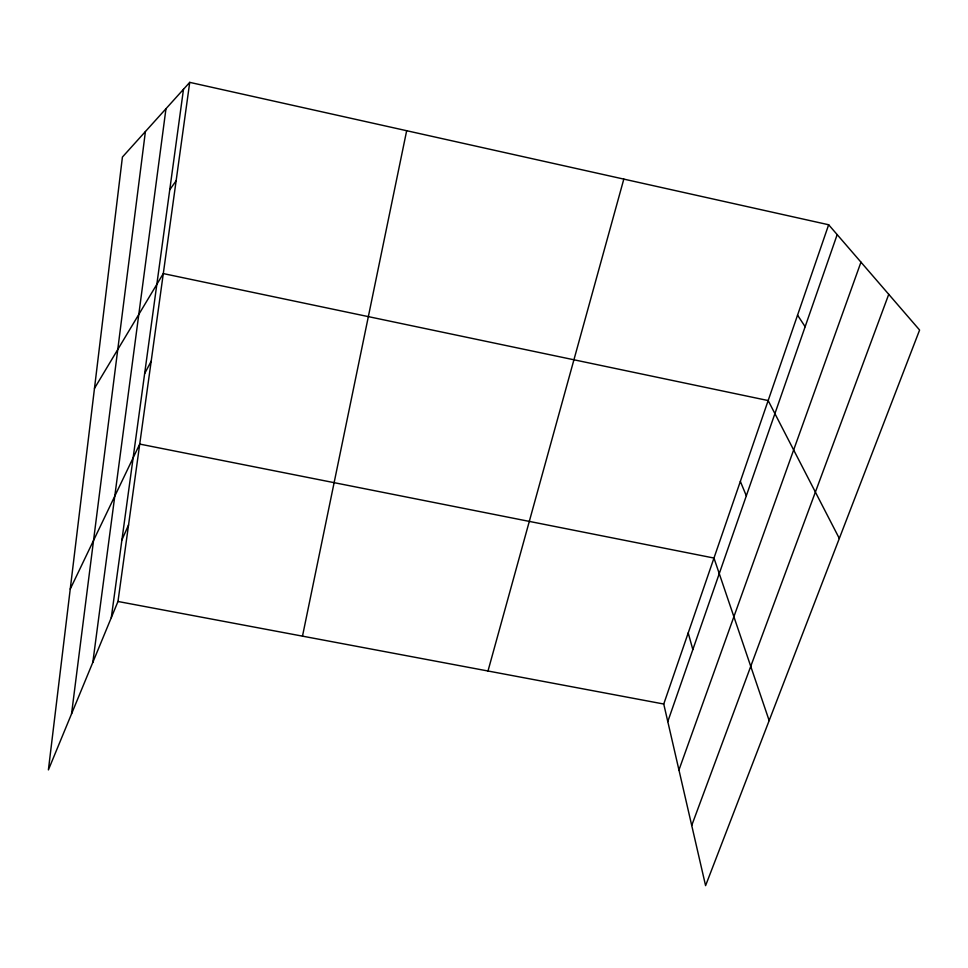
<?xml version="1.0" encoding="UTF-8"?>
<svg xmlns="http://www.w3.org/2000/svg" width="968" height="968" viewBox="0 0 968 968"><rect width="100%" height="100%" fill="white"/><g stroke="black" fill="none" stroke-linecap="round" stroke-linejoin="round"><path stroke-width="1.45" d="M71.559 713.827L145.406 131.539M92.819 662.39L165.976 108.718M111.296 617.657L183.484 89.298M189.728 82.365L122.416 157.058L48.4 769.899L117.975 601.479L189.728 82.365L828.656 224.757L919.6 330.04L705.587 885.635L663.745 704.026L828.656 224.757M302.488 636.145L406.669 130.716M487.993 671.005L623.815 179.104M667.787 721.596L837.175 234.619M678.943 770.008L860.963 262.147M691.721 825.462L888.745 294.32M121.907 539.975L128.562 524.91M70.24 589.088L139.731 444.082L713.973 558.052L769.161 720.579M144.643 373.587L151.19 361.197M94.477 388.374L163.289 273.581L768.168 400.558L839.316 538.462M169.751 189.776L176.115 180.786M117.975 601.479L663.745 704.026M797.559 315.144L805.146 326.712M740.351 481.411L746.328 495.81M688.2 632.939L692.846 649.576"/></g></svg>
